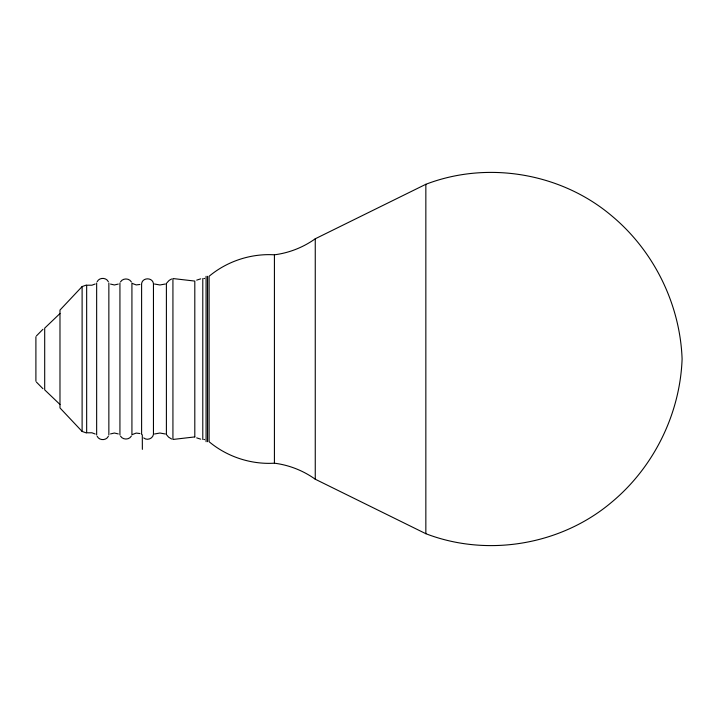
<?xml version="1.0" encoding="UTF-8"?>
<svg xmlns="http://www.w3.org/2000/svg" width="718" height="718" viewBox="0 0 718 718"><rect width="100%" height="100%" fill="white"/><g stroke="black" fill="none" stroke-linecap="round" stroke-linejoin="round"><path stroke-width="1.08" d="M97.154 281.716C99.255 277.283 106.255 277.283 108.355 281.716M108.355 436.284C106.255 440.717 99.255 440.717 97.154 436.284M166.764 282.982L169.152 280.397L171.593 278.988M36.465 335.871L42.963 329.275M120.525 281.86C122.832 278.001 129.025 278.001 131.34 281.86M131.34 436.14C129.025 439.999 122.832 439.999 120.525 436.14M82.112 286.563L59.98 310.068L59.98 407.932L82.112 431.437L86.663 433.026L86.663 284.974L82.112 286.563L82.112 431.437M59.98 313.515L44.695 328.144L44.695 389.856L59.98 404.485M315.256 238.78C303.238 247.387 289.085 252.951 274.42 254.809C250.959 253.373 227.121 261.208 209.091 276.295L209.091 441.705C227.121 456.792 250.959 464.627 274.42 463.191C289.085 465.049 303.238 470.613 315.256 479.22L425.846 533.707C487.504 557.41 560.955 545.016 611.431 502.403C653.784 467.328 680.081 413.954 682.1 359C680.081 304.046 653.784 250.672 611.431 215.597C560.955 172.984 487.504 160.59 425.846 184.293L315.256 238.78L315.256 479.22M132.668 434.417L136.196 433.08L139.929 433.537M95.198 283.987L91.904 285.217L87.524 285.19M118.255 284.077L114.395 284.974L110.536 284.077M110.536 433.923L114.395 433.026L118.255 433.923M196.687 280.128L200.708 278.844M204.63 278.378L203.912 278.602M165.364 284.005L159.926 284.974L154.478 284.005M154.478 433.995L159.926 433.026L165.364 433.995M139.929 284.463L136.196 284.92L132.668 283.583M87.524 432.81L91.904 432.783L95.198 434.013M200.708 439.156L196.687 437.872M203.912 439.398L204.63 439.622M171.593 439.012L168.604 437.154L166.764 435.018M143.699 437.917C146.993 440.816 152.754 438.752 153.455 434.417L153.455 283.583C152.539 277.265 142.532 277.265 141.608 283.583L141.608 434.417M42.963 388.725L36.465 382.129M142.299 434.794L142.361 449.36M425.846 184.293L425.846 533.707M274.42 254.809L274.42 463.191M207.52 276.295L207.52 441.705M206.075 276.295L206.075 441.705M202.79 278.539L202.79 439.461M166.397 283.583L166.397 434.417M131.924 283L131.924 435M119.933 283L119.933 435M108.858 283L108.858 435M96.652 283L96.652 435M35.9 336.733L35.9 381.267M194.802 436.921L172.93 439.461L172.93 278.539L194.802 281.079L194.802 436.921"/></g></svg>
